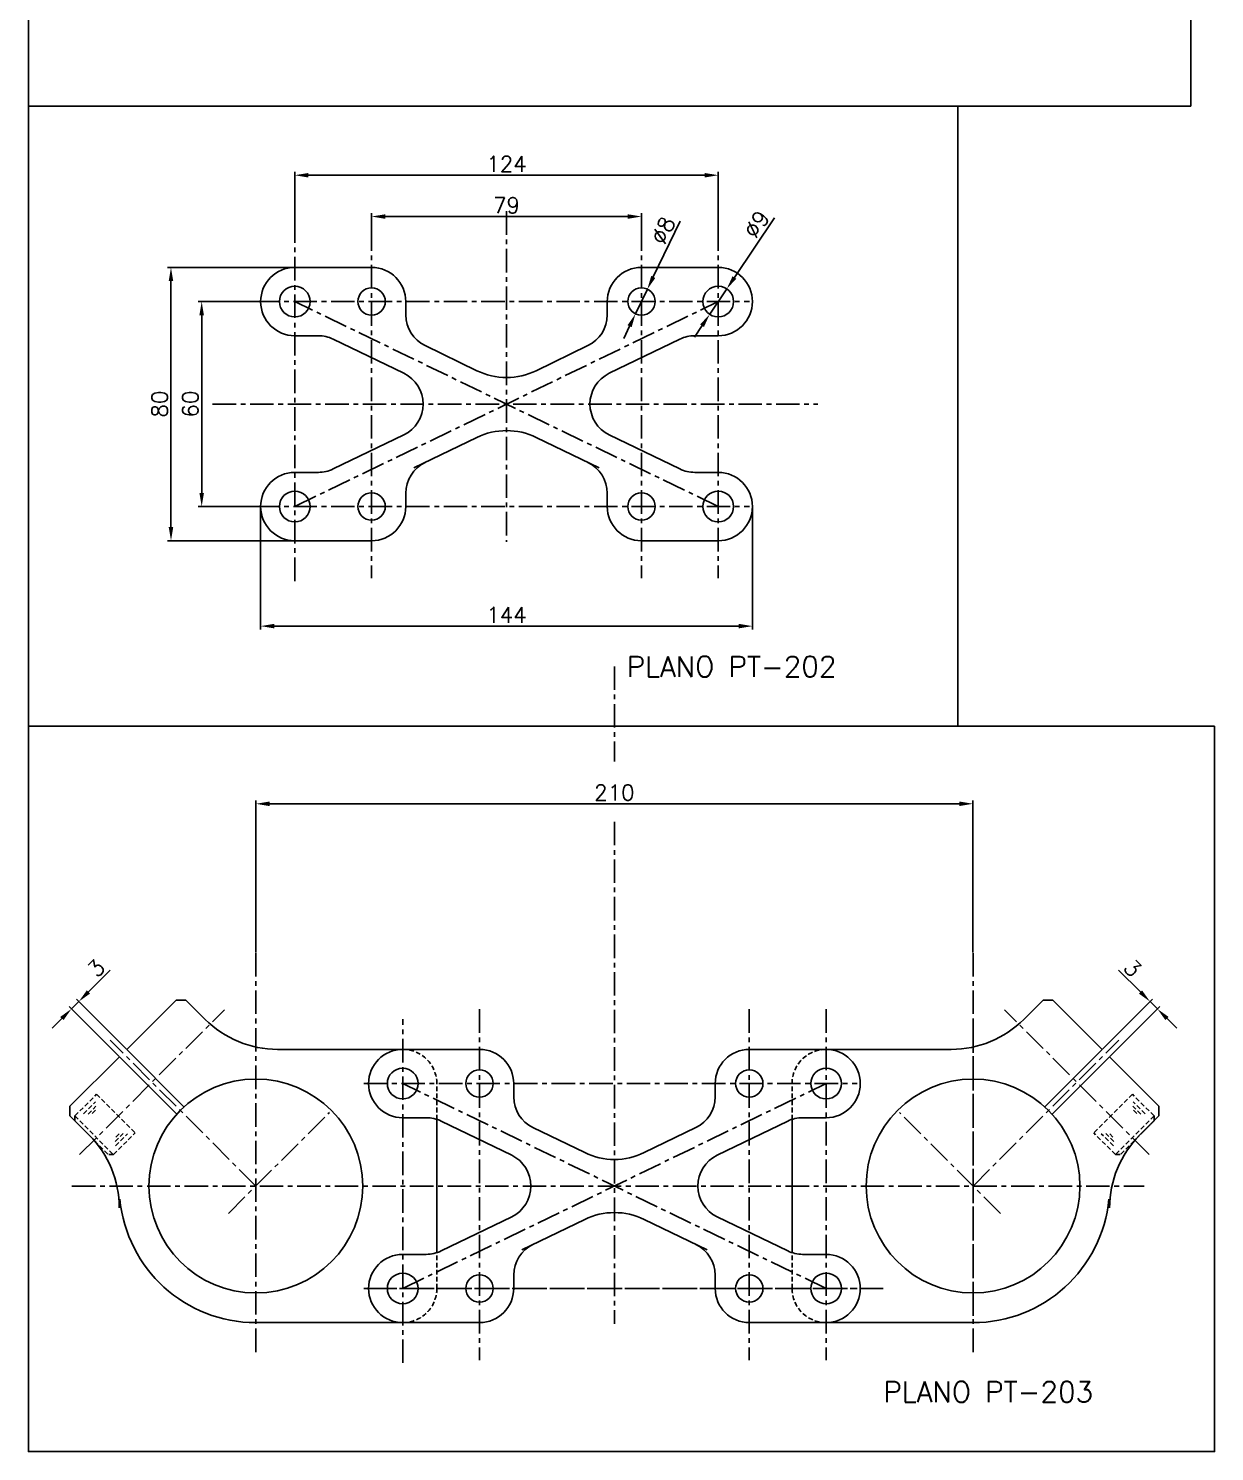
# Model space of a CAD drawing. Extents: x -1050 to 4472, y -2429 to 1188.
# Drawn here: x -1049.6 to -702.3, y -2429 to -2012.4 of the extents above; entities that cross this region are included whole.
import ezdxf

# ---------------------------------------------------------------- set-up
doc = ezdxf.new("R2010")
doc.units = 0
doc.header["$LTSCALE"] = 5.5
doc.header["$MEASUREMENT"] = 0
doc.linetypes.add('CENTER', pattern=[2, 1.25, -0.25, 0.25, -0.25])
doc.linetypes.add('HIDDEN', pattern=[0.375, 0.25, -0.125])
doc.layers.get('0').update_dxf_attribs({"linetype": 'CONTINUOUS'})
doc.layers.get('DEFPOINTS').update_dxf_attribs({"linetype": 'CONTINUOUS'})
for name, color, linetype in [('CL', 1, 'CENTER'), ('CO', 3, 'CONTINUOUS'), ('OC', 1, 'HIDDEN')]:
    doc.layers.add(name, color=color, linetype=linetype)
doc.styles.add('ROMANS', font='ROMANS.SHX')
doc.dimstyles.new('2', dxfattribs={"dimscale": 2, "dimtxt": 2.3, "dimasz": 2, "dimexe": 0.5, "dimexo": 0.0625, "dimgap": 0.5, "dimtad": 1, "dimdec": 4, "dimdsep": 46, "dimtxsty": 'ROMANS', "dimcen": -2, "dimclrt": 7, "dimadec": 0, "dimazin": 0, "dimtfac": 0.869565, "dimtdec": 4, "dimtmove": 0, "dimatfit": 3, "dimfxl": 1, "dimtolj": 1, "dimarcsym": 0})

# ---------------------------------------------------------------- blocks, each defined once
blk = doc.blocks.new('*D188')
at = {"layer": 'CO', "color": 0, "lineweight": -2}
for p, q in [((-1032.09, -2294.44), (-1025.68, -2288.03)), ((-1023.1, -2313.33), (-1037.74, -2298.68)), ((-1037.04, -2299.39), (-1034.92, -2297.27)), ((-1020.98, -2311.21), (-1035.62, -2296.56)), ((-1039.87, -2302.22), (-1042.69, -2305.05))]:
    blk.add_line(p, q, dxfattribs=at)
at = {"layer": 'CO', "color": 0}
for points in [[(-1032.56, -2293.97), (-1031.62, -2294.91), (-1034.92, -2297.27)], [(-1040.34, -2301.75), (-1039.39, -2302.69), (-1037.04, -2299.39)]]:
    blk.add_solid(points, dxfattribs=at)
at = {"layer": 'DEFPOINTS', "color": 0}
for p in [(-1034.92, -2297.27), (-1020.89, -2311.3), (-1023.01, -2313.42)]:
    blk.add_point(p, dxfattribs=at)
at = {"layer": 'CO', "color": 7, "insert": (-1029.8, -2287.49), "char_height": 4.6, "attachment_point": 5, "rotation": 45, "style": 'ROMANS'}
blk.add_mtext('\\A1;3', dxfattribs=at)
blk = doc.blocks.new('10912L')
for p, q in [((-8, 9), (-7, 10)), ((-8, 9), (-8, 0)), ((-7, 10), (7, 10)), ((8, 9), (7, 10)), ((8, 9), (8, 0)), ((-8, 0), (8, 0))]:
    blk.add_line(p, q)
at = {"color": 1}
for p, q in [((-8, 9), (8, 9)), ((-6.61, 6.73), (-6.61, 1.75)), ((-5.62, 5.88), (-5.62, 2.61)), ((-4.91, 4.88), (-4.91, 3.32)), ((4.91, 4.88), (4.91, 3.32)), ((5.62, 5.88), (5.62, 2.61)), ((6.61, 6.73), (6.61, 1.75))]:
    blk.add_line(p, q, dxfattribs=at)
blk = doc.blocks.new('*D190')
at = {"layer": 'CO', "color": 0, "lineweight": -2}
for p, q in [((-724.03, -2294.44), (-730.44, -2288.03)), ((-735.14, -2311.21), (-720.49, -2296.56)), ((-733.02, -2313.33), (-718.37, -2298.68)), ((-719.08, -2299.39), (-721.2, -2297.27)), ((-716.25, -2302.22), (-713.42, -2305.05))]:
    blk.add_line(p, q, dxfattribs=at)
at = {"layer": 'CO', "color": 0}
for points in [[(-723.56, -2293.97), (-724.5, -2294.91), (-721.2, -2297.27)], [(-715.78, -2301.75), (-716.72, -2302.69), (-719.08, -2299.39)]]:
    blk.add_solid(points, dxfattribs=at)
at = {"layer": 'DEFPOINTS', "color": 0}
for p in [(-721.2, -2297.27), (-735.23, -2311.3), (-733.11, -2313.42)]:
    blk.add_point(p, dxfattribs=at)
at = {"layer": 'CO', "color": 7, "insert": (-726.31, -2287.49), "char_height": 4.6, "attachment_point": 5, "rotation": 315, "style": 'ROMANS'}
blk.add_mtext('\\A1;3', dxfattribs=at)
blk = doc.blocks.new('*D191')
at = {"layer": 'CO', "color": 0, "lineweight": -2}
for p, q in [((-983.06, -2282.91), (-983.06, -2238.36)), ((-979.06, -2239.36), (-777.06, -2239.36)), ((-773.06, -2282.91), (-773.06, -2238.36))]:
    blk.add_line(p, q, dxfattribs=at)
at = {"layer": 'CO', "color": 0}
for points in [[(-979.06, -2238.69), (-979.06, -2240.02), (-983.06, -2239.36)], [(-777.06, -2238.69), (-777.06, -2240.02), (-773.06, -2239.36)]]:
    blk.add_solid(points, dxfattribs=at)
at = {"layer": 'DEFPOINTS', "color": 0}
for p in [(-773.06, -2239.36), (-983.06, -2283.04), (-773.06, -2283.04)]:
    blk.add_point(p, dxfattribs=at)
at = {"layer": 'CO', "color": 7, "insert": (-878.06, -2236.06), "char_height": 4.6, "attachment_point": 5, "style": 'ROMANS'}
blk.add_mtext('\\A1;210', dxfattribs=at)
blk = doc.blocks.new('*D240')
at = {"layer": 'CO', "color": 0, "lineweight": -2}
for p, q in [((-981.66, -2152.46), (-981.66, -2188.35)), ((-837.66, -2152.46), (-837.66, -2188.35)), ((-977.66, -2187.35), (-841.66, -2187.35))]:
    blk.add_line(p, q, dxfattribs=at)
at = {"layer": 'CO', "color": 0}
for points in [[(-977.66, -2186.68), (-977.66, -2188.01), (-981.66, -2187.35)], [(-841.66, -2186.68), (-841.66, -2188.01), (-837.66, -2187.35)]]:
    blk.add_solid(points, dxfattribs=at)
at = {"layer": 'DEFPOINTS', "color": 0}
for p in [(-981.66, -2152.34), (-837.66, -2152.34), (-837.66, -2187.35)]:
    blk.add_point(p, dxfattribs=at)
at = {"layer": 'CO', "color": 7, "insert": (-909.66, -2184.05), "char_height": 4.6, "attachment_point": 5, "style": 'ROMANS'}
blk.add_mtext('\\A1;144', dxfattribs=at)
blk = doc.blocks.new('*D241')
at = {"layer": 'CO', "color": 0, "lineweight": -2}
for p, q in [((-971.78, -2082.34), (-1008.91, -2082.34)), ((-1007.91, -2158.34), (-1007.91, -2086.34)), ((-971.78, -2162.34), (-1008.91, -2162.34))]:
    blk.add_line(p, q, dxfattribs=at)
at = {"layer": 'CO', "color": 0}
for points in [[(-1008.58, -2086.34), (-1007.25, -2086.34), (-1007.91, -2082.34)], [(-1008.58, -2158.34), (-1007.25, -2158.34), (-1007.91, -2162.34)]]:
    blk.add_solid(points, dxfattribs=at)
at = {"layer": 'DEFPOINTS', "color": 0}
for p in [(-1007.91, -2082.34), (-971.66, -2082.34), (-971.66, -2162.34)]:
    blk.add_point(p, dxfattribs=at)
at = {"layer": 'CO', "color": 7, "insert": (-1011.21, -2122.34), "char_height": 4.6, "attachment_point": 5, "rotation": 90, "style": 'ROMANS'}
blk.add_mtext('\\A1;80', dxfattribs=at)
blk = doc.blocks.new('*D242')
at = {"layer": 'CO', "color": 0, "lineweight": -2}
for p, q in [((-983.16, -2092.34), (-999.92, -2092.34)), ((-998.92, -2148.34), (-998.92, -2096.34)), ((-983.16, -2152.34), (-999.92, -2152.34))]:
    blk.add_line(p, q, dxfattribs=at)
at = {"layer": 'CO', "color": 0}
for points in [[(-999.59, -2096.34), (-998.26, -2096.34), (-998.92, -2092.34)], [(-999.59, -2148.34), (-998.26, -2148.34), (-998.92, -2152.34)]]:
    blk.add_solid(points, dxfattribs=at)
at = {"layer": 'DEFPOINTS', "color": 0}
for p in [(-998.92, -2092.34), (-983.04, -2092.34), (-983.04, -2152.34)]:
    blk.add_point(p, dxfattribs=at)
at = {"layer": 'CO', "color": 7, "insert": (-1002.22, -2122.34), "char_height": 4.6, "attachment_point": 5, "rotation": 90, "style": 'ROMANS'}
blk.add_mtext('\\A1;60', dxfattribs=at)
blk = doc.blocks.new('*D243')
at = {"layer": 'CO', "color": 0, "lineweight": -2}
for p, q in [((-949.16, -2070.47), (-949.16, -2066.44)), ((-874.16, -2067.44), (-945.16, -2067.44)), ((-870.16, -2070.47), (-870.16, -2066.44))]:
    blk.add_line(p, q, dxfattribs=at)
at = {"layer": 'CO', "color": 0}
for points in [[(-945.16, -2066.78), (-945.16, -2068.11), (-949.16, -2067.44)], [(-874.16, -2066.78), (-874.16, -2068.11), (-870.16, -2067.44)]]:
    blk.add_solid(points, dxfattribs=at)
at = {"layer": 'DEFPOINTS', "color": 0}
for p in [(-949.16, -2067.44), (-949.16, -2070.59), (-870.16, -2070.59)]:
    blk.add_point(p, dxfattribs=at)
at = {"layer": 'CO', "color": 7, "insert": (-909.66, -2064.14), "char_height": 4.6, "attachment_point": 5, "style": 'ROMANS'}
blk.add_mtext('\\A1;79', dxfattribs=at)
blk = doc.blocks.new('*D244')
at = {"layer": 'CO', "color": 0, "lineweight": -2}
for p, q in [((-971.66, -2073.36), (-971.66, -2054.35)), ((-851.66, -2055.35), (-967.66, -2055.35)), ((-847.66, -2070.47), (-847.66, -2054.35))]:
    blk.add_line(p, q, dxfattribs=at)
at = {"layer": 'CO', "color": 0}
for points in [[(-967.66, -2054.69), (-967.66, -2056.02), (-971.66, -2055.35)], [(-851.66, -2054.69), (-851.66, -2056.02), (-847.66, -2055.35)]]:
    blk.add_solid(points, dxfattribs=at)
at = {"layer": 'DEFPOINTS', "color": 0}
for p in [(-971.66, -2055.35), (-971.66, -2073.48), (-847.66, -2070.59)]:
    blk.add_point(p, dxfattribs=at)
at = {"layer": 'CO', "color": 7, "insert": (-909.66, -2052.05), "char_height": 4.6, "attachment_point": 5, "style": 'ROMANS'}
blk.add_mtext('\\A1;124', dxfattribs=at)
blk = doc.blocks.new('*D245')
at = {"layer": 'CO', "color": 0, "lineweight": -2}
for p, q in [((-831.17, -2067.8), (-842.92, -2085.28)), ((-850.17, -2096.07), (-845.15, -2088.6)), ((-852.4, -2099.39), (-854.63, -2102.71))]:
    blk.add_line(p, q, dxfattribs=at)
at = {"layer": 'CO', "color": 0}
for points in [[(-843.47, -2084.91), (-842.36, -2085.65), (-845.15, -2088.6)], [(-852.95, -2099.02), (-851.84, -2099.77), (-850.17, -2096.07)]]:
    blk.add_solid(points, dxfattribs=at)
at = {"layer": 'DEFPOINTS', "color": 0}
for p in [(-845.15, -2088.6), (-850.17, -2096.07)]:
    blk.add_point(p, dxfattribs=at)
at = {"layer": 'CO', "color": 7, "insert": (-836.42, -2069.7), "char_height": 4.6, "attachment_point": 5, "rotation": 56.1042, "style": 'ROMANS'}
blk.add_mtext('\\A1;∅9', dxfattribs=at)
blk = doc.blocks.new('*D246')
at = {"layer": 'CO', "color": 0, "lineweight": -2}
for p, q in [((-858.84, -2068.8), (-866.69, -2085.13)), ((-871.89, -2095.94), (-868.42, -2088.73)), ((-873.62, -2099.55), (-875.35, -2103.15))]:
    blk.add_line(p, q, dxfattribs=at)
at = {"layer": 'CO', "color": 0}
for points in [[(-867.29, -2084.84), (-866.09, -2085.42), (-868.42, -2088.73)], [(-874.22, -2099.26), (-873.02, -2099.84), (-871.89, -2095.94)]]:
    blk.add_solid(points, dxfattribs=at)
at = {"layer": 'DEFPOINTS', "color": 0}
for p in [(-868.42, -2088.73), (-871.89, -2095.94)]:
    blk.add_point(p, dxfattribs=at)
at = {"layer": 'CO', "color": 7, "insert": (-863.81, -2071.53), "char_height": 4.6, "attachment_point": 5, "rotation": 64.3283, "style": 'ROMANS'}
blk.add_mtext('\\A1;∅8', dxfattribs=at)

msp = doc.modelspace()

# ---------------------------------------------------------------- linework, layer by layer
for p, q in [((-949.05938, -2082.33797), (-971.65573, -2082.33797)), ((-870.25207, -2082.33797), (-847.65573, -2082.33797)), ((-939.15573, -2096.23876), (-939.15573, -2092.33797)), ((-880.15573, -2096.23876), (-880.15573, -2092.33797)), ((-971.65573, -2102.33797), (-964.76075, -2102.33797)), ((-939.73847, -2113.33637), (-960.40514, -2103.33637)), ((-879.57299, -2113.33637), (-858.90632, -2103.33637)), ((-847.65573, -2102.33797), (-854.55071, -2102.33797)), ((-918.36695, -2112.56829), (-933.51134, -2105.24036)), ((-900.94451, -2112.56829), (-885.80012, -2105.24036)), ((-960.40514, -2141.33956), (-939.73847, -2131.33956)), ((-936.80163, -2141.02765), (-918.36695, -2132.10764)), ((-882.50983, -2141.02765), (-900.94451, -2132.10764)), ((-858.90632, -2141.33956), (-879.57299, -2131.33956)), ((-971.65573, -2142.33797), (-964.76075, -2142.33797)), ((-847.65573, -2142.33797), (-854.55071, -2142.33797)), ((-939.15573, -2148.43717), (-939.15573, -2152.33797)), ((-880.15573, -2148.43717), (-880.15573, -2152.33797)), ((-949.05938, -2162.33797), (-971.65573, -2162.33797)), ((-870.25207, -2162.33797), (-847.65573, -2162.33797)), ((-1020.88785, -2311.29824), (-1006.39216, -2296.80255)), ((-1006.39216, -2296.80255), (-1003.56374, -2296.80255)), ((-997.90331, -2302.46298), (-1003.56374, -2296.80255)), ((-758.21197, -2302.46298), (-752.55154, -2296.80255)), ((-749.72312, -2296.80255), (-752.55154, -2296.80255)), ((-735.22743, -2311.29824), (-749.72312, -2296.80255)), ((-1004.10399, -2328.0821), (-1020.88785, -2311.29824)), ((-976.69011, -2311.24977), (-940.05764, -2311.24977)), ((-917.4613, -2311.24977), (-940.05764, -2311.24977)), ((-838.65398, -2311.24977), (-816.05764, -2311.24977)), ((-779.42517, -2311.24977), (-816.05764, -2311.24977)), ((-752.01129, -2328.0821), (-735.22743, -2311.29824)), ((-1037.50486, -2327.91525), (-1023.00917, -2313.41956)), ((-1006.22531, -2330.20342), (-1023.00917, -2313.41956)), ((-749.88997, -2330.20342), (-733.10611, -2313.41956)), ((-718.61042, -2327.91525), (-733.10611, -2313.41956)), ((-907.55764, -2325.15057), (-907.55764, -2321.24977)), ((-848.55764, -2325.15057), (-848.55764, -2321.24977)), ((-1037.50486, -2330.74368), (-1037.50486, -2327.91525)), ((-718.61042, -2330.74368), (-718.61042, -2327.91525)), ((-1032.50087, -2335.74767), (-1037.50486, -2330.74368)), ((-1031.84444, -2336.4041), (-1037.50486, -2330.74368)), ((-940.05764, -2331.24977), (-933.16266, -2331.24977)), ((-930.05764, -2370.7555), (-930.05764, -2331.74405)), ((-908.14038, -2342.24818), (-928.80705, -2332.24818)), ((-847.9749, -2342.24818), (-827.30823, -2332.24818)), ((-826.05764, -2370.7555), (-826.05764, -2331.74405)), ((-816.05764, -2331.24977), (-822.95262, -2331.24977)), ((-724.27084, -2336.4041), (-718.61042, -2330.74368)), ((-723.6144, -2335.74767), (-718.61042, -2330.74368)), ((-886.76886, -2341.4801), (-901.91325, -2334.15216)), ((-869.34642, -2341.4801), (-854.20203, -2334.15216)), ((-928.80705, -2370.25137), (-908.14038, -2360.25137)), ((-905.20354, -2369.93946), (-886.76886, -2361.01945)), ((-850.91174, -2369.93946), (-869.34642, -2361.01945)), ((-827.30823, -2370.25137), (-847.9749, -2360.25137)), ((-940.05764, -2371.24977), (-933.16266, -2371.24977)), ((-816.05764, -2371.24977), (-822.95262, -2371.24977)), ((-907.55764, -2377.34898), (-907.55764, -2381.24977)), ((-848.55764, -2377.34898), (-848.55764, -2381.24977)), ((-983.05764, -2391.24977), (-940.05764, -2391.24977)), ((-917.4613, -2391.24977), (-940.05764, -2391.24977)), ((-838.65398, -2391.24977), (-816.05764, -2391.24977)), ((-773.05764, -2391.24977), (-816.05764, -2391.24977))]:
    msp.add_line(p, q)
for centre, radius in [((-971.65573, -2092.33797), 4.5), ((-949.15573, -2092.33797), 4), ((-870.15573, -2092.33797), 4), ((-847.65573, -2092.33797), 4.5), ((-971.65573, -2152.33797), 4.5), ((-949.15573, -2152.33797), 4), ((-870.15573, -2152.33797), 4), ((-847.65573, -2152.33797), 4.5), ((-983.05764, -2351.24977), 31.3), ((-940.05764, -2321.24977), 4.5), ((-917.55764, -2321.24977), 4), ((-838.55764, -2321.24977), 4), ((-816.05764, -2321.24977), 4.5), ((-773.05764, -2351.24977), 31.3), ((-940.05764, -2381.24977), 4.5), ((-917.55764, -2381.24977), 4), ((-838.55764, -2381.24977), 4), ((-816.05764, -2381.24977), 4.5)]:
    msp.add_circle(centre, radius)
for centre, radius, start, end in [((-971.65573, -2092.33797), 10, 90, 270), ((-949.15573, -2092.33797), 10, 0, 90), ((-870.15573, -2092.33797), 10, 90, 180), ((-847.65573, -2092.33797), 10, 270, 90), ((-929.15573, -2096.23876), 10, 180, 244.179008), ((-890.15573, -2096.23876), 10, 295.820992, 0), ((-964.76075, -2112.33797), 10, 64.179008, 90), ((-854.55071, -2112.33797), 10, 90, 115.820992), ((-944.09408, -2122.33797), 10, 295.820992, 64.179008), ((-909.65573, -2094.5651), 20, 244.179008, 295.820992), ((-875.21738, -2122.33797), 10, 115.820992, 244.179008), ((-909.65573, -2150.11083), 20, 64.179008, 115.820992), ((-929.15573, -2148.43717), 10, 115.820992, 180), ((-890.15573, -2148.43717), 10, 0, 64.179008), ((-971.65573, -2152.33797), 10, 90, 270), ((-964.76075, -2132.33797), 10, 270, 295.820992), ((-854.55071, -2132.33797), 10, 244.179008, 270), ((-847.65573, -2152.33797), 10, 270, 90), ((-949.15573, -2152.33797), 10, 270, 0), ((-870.15573, -2152.33797), 10, 180, 270), ((-976.69011, -2281.24977), 30, 225, 270), ((-779.42517, -2281.24977), 30, 270, 315), ((-940.05764, -2321.24977), 10, 90, 270), ((-917.55764, -2321.24977), 10, 0, 90), ((-838.55764, -2321.24977), 10, 90, 180), ((-816.05764, -2321.24977), 10, 270, 90), ((-897.55764, -2325.15057), 10, 180, 244.179008), ((-858.55764, -2325.15057), 10, 295.820992, 0), ((-933.16266, -2341.24977), 10, 64.179008, 90), ((-822.95262, -2341.24977), 10, 90, 115.820992), ((-1053.05764, -2357.61731), 30, 0, 45), ((-703.05764, -2357.61731), 30, 135, 180), ((-912.49599, -2351.24977), 10, 295.820992, 64.179008), ((-878.05764, -2323.47691), 20, 244.179008, 295.820992), ((-843.61929, -2351.24977), 10, 115.820992, 244.179008), ((-983.05764, -2351.24977), 40, 185.4823472, 270), ((-773.05764, -2351.24977), 40, 270, 354.5176528), ((-878.05764, -2379.02264), 20, 64.179008, 115.820992), ((-933.16266, -2361.24977), 10, 270, 295.820992), ((-897.55764, -2377.34898), 10, 115.820992, 180), ((-858.55764, -2377.34898), 10, 0, 64.179008), ((-822.95262, -2361.24977), 10, 244.179008, 270), ((-940.05764, -2381.24977), 10, 90, 270), ((-816.05764, -2381.24977), 10, 270, 90), ((-917.55764, -2381.24977), 10, 270, 0), ((-838.55764, -2381.24977), 10, 180, 270)]:
    msp.add_arc(centre, radius, start, end)
at = {"layer": 'CL'}
for p, q in [((-909.65573, -2065.91951), (-909.65573, -2162.65559)), ((-971.65573, -2174.14271), (-971.65573, -2073.48413)), ((-949.15573, -2070.59092), (-949.15573, -2173.34792)), ((-870.15573, -2070.59092), (-870.15573, -2173.34792)), ((-847.65573, -2070.59092), (-847.65573, -2173.34792)), ((-983.03995, -2092.33797), (-838.55035, -2092.33797)), ((-971.65573, -2152.33797), (-847.65573, -2092.33797)), ((-847.65573, -2152.33797), (-971.65573, -2092.33797)), ((-995.73099, -2122.33797), (-818.47881, -2122.33797)), ((-983.03995, -2152.33797), (-838.55035, -2152.33797)), ((-878.05764, -2199.14396), (-878.05764, -2226.99053)), ((-878.05764, -2244.63961), (-878.05764, -2391.5674)), ((-983.05764, -2399.88163), (-983.05764, -2283.03694)), ((-773.05764, -2399.88163), (-773.05764, -2283.03694)), ((-917.55764, -2299.50273), (-917.55764, -2402.25973)), ((-838.55764, -2299.50273), (-838.55764, -2402.25973)), ((-816.05764, -2299.50273), (-816.05764, -2402.25973)), ((-1034.67643, -2342.05739), (-992.25003, -2299.63098)), ((-940.05764, -2403.05452), (-940.05764, -2302.39594)), ((-773.05764, -2302.61792), (-773.05764, -2391.5674)), ((-721.43884, -2342.05739), (-763.86525, -2299.63098)), ((-983.05764, -2351.24977), (-1025.7342, -2308.57321)), ((-773.05764, -2351.24977), (-730.38107, -2308.57321)), ((-951.44186, -2321.24977), (-806.95226, -2321.24977)), ((-951.44186, -2321.24977), (-806.95226, -2321.24977)), ((-940.05764, -2381.24977), (-816.05764, -2321.24977)), ((-816.05764, -2381.24977), (-940.05764, -2321.24977)), ((-991.10117, -2359.29331), (-961.52356, -2329.7157)), ((-765.01411, -2359.29331), (-794.59172, -2329.7157)), ((-1036.92707, -2351.24977), (-722.89192, -2351.24977)), ((-951.44186, -2381.24977), (-806.95226, -2381.24977)), ((-799.37807, -2381.24977), (-950.24942, -2381.24977))]:
    msp.add_line(p, q, dxfattribs=at)
at = {"layer": 'CO'}
for points in [[(-1049.64789, -1798.46378), (-709.29457, -1798.46378), (-709.29457, -2035.13113), (-1049.64789, -2035.13113)], [(-1049.64789, -2035.13113), (-777.50309, -2035.13113), (-777.50309, -2216.67502), (-1049.64789, -2216.67502)], [(-702.3284, -2216.67502), (-1049.64789, -2216.67502), (-1049.64789, -2428.97727), (-702.3284, -2428.97727)]]:
    msp.add_lwpolyline(points, close=True, dxfattribs=at)
at = {"layer": 'OC'}
for p, q in [((-930.05764, -2331.74405), (-930.05764, -2321.24977)), ((-826.05764, -2331.74405), (-826.05764, -2321.24977)), ((-930.05764, -2381.24977), (-930.05764, -2370.7555)), ((-826.05764, -2381.24977), (-826.05764, -2370.7555))]:
    msp.add_line(p, q, dxfattribs=at)
for centre, start, end in [((-940.05764, -2321.24977), 0, 90), ((-816.05764, -2321.24977), 90, 180), ((-940.05764, -2381.24977), 270, 0), ((-816.05764, -2381.24977), 180, 270)]:
    msp.add_arc(centre, 10, start, end, dxfattribs=at)

# ---------------------------------------------------------------- block references
at = {"layer": 'OC', "xscale": -1, "rotation": 134.9999999999999}
msp.add_blockref('10912L', (-1024.06983, -2330.03657), dxfattribs=at)
at = {"layer": 'OC', "rotation": 225.0000000000001}
msp.add_blockref('10912L', (-732.04545, -2330.03657), dxfattribs=at)

# ---------------------------------------------------------------- texts
at = {"layer": 'CO', "style": 'ROMANS'}
for s, p in [('PLANO PT-202', (-874.50553, -2202.19521)), ('PLANO PT-203', (-799.33083, -2414.49746))]:
    msp.add_text(s, height=6, dxfattribs=at).set_placement(p)

# ---------------------------------------------------------------- dimensions: what is measured, and where the dimension line sits
at = {"layer": 'CO'}
for base, p1, p2, picture, middle in [((-971.65573, -2055.3545), (-847.65573, -2070.59092), (-971.65573, -2073.48413), '*D244', (-909.65573, -2052.0545)), ((-949.15573, -2067.44198), (-870.15573, -2070.59092), (-949.15573, -2070.59092), '*D243', (-909.65573, -2064.14198)), ((-837.65573, -2187.34786), (-981.65573, -2152.33797), (-837.65573, -2152.33797), '*D240', (-909.65573, -2184.04786)), ((-773.05764, -2239.35618), (-983.05764, -2283.03694), (-773.05764, -2283.03694), '*D191', (-878.05764, -2236.05618))]:
    dim = msp.add_linear_dim(base=base, p1=p1, p2=p2, dimstyle='2', dxfattribs=at)
    dim.commit()
    dim.dimension.update_dxf_attribs({"geometry": picture, "text_midpoint": middle})
for p1, p2, picture, middle in [((-871.88858, -2095.94313), (-868.42287, -2088.7328), '*D246', (-860.83942, -2072.95559)), ((-850.16531, -2096.07321), (-845.14615, -2088.60272), '*D245', (-833.6851, -2071.54417))]:
    dim = msp.add_diameter_dim_2p(p1=p1, p2=p2, dimstyle='2', dxfattribs=at)
    dim.commit()
    dim.dimension.update_dxf_attribs({"geometry": picture, "text_midpoint": middle, "dimtype": 163})
for base, p1, p2, picture, middle in [((-1007.91174, -2082.33797), (-971.65573, -2162.33797), (-971.65573, -2082.33797), '*D241', (-1011.21174, -2122.33797)), ((-998.92365, -2092.33797), (-983.03995, -2152.33797), (-983.03995, -2092.33797), '*D242', (-1002.22365, -2122.33797))]:
    dim = msp.add_linear_dim(base=base, p1=p1, p2=p2, angle=90, dimstyle='2', dxfattribs=at)
    dim.commit()
    dim.dimension.update_dxf_attribs({"geometry": picture, "text_midpoint": middle})
for p1, p2, distance, picture, middle in [((-1023.00917, -2313.41956), (-1020.88785, -2311.29824), 19.8386, '*D188', (-1029.80112, -2287.48859)), ((-733.10611, -2313.41956), (-735.22743, -2311.29824), -19.8386, '*D190', (-726.31416, -2287.48859))]:
    dim = msp.add_aligned_dim(p1=p1, p2=p2, distance=distance, dimstyle='2', dxfattribs=at)
    dim.commit()
    dim.dimension.update_dxf_attribs({"geometry": picture, "text_midpoint": middle})

doc.saveas('drawing.dxf')
